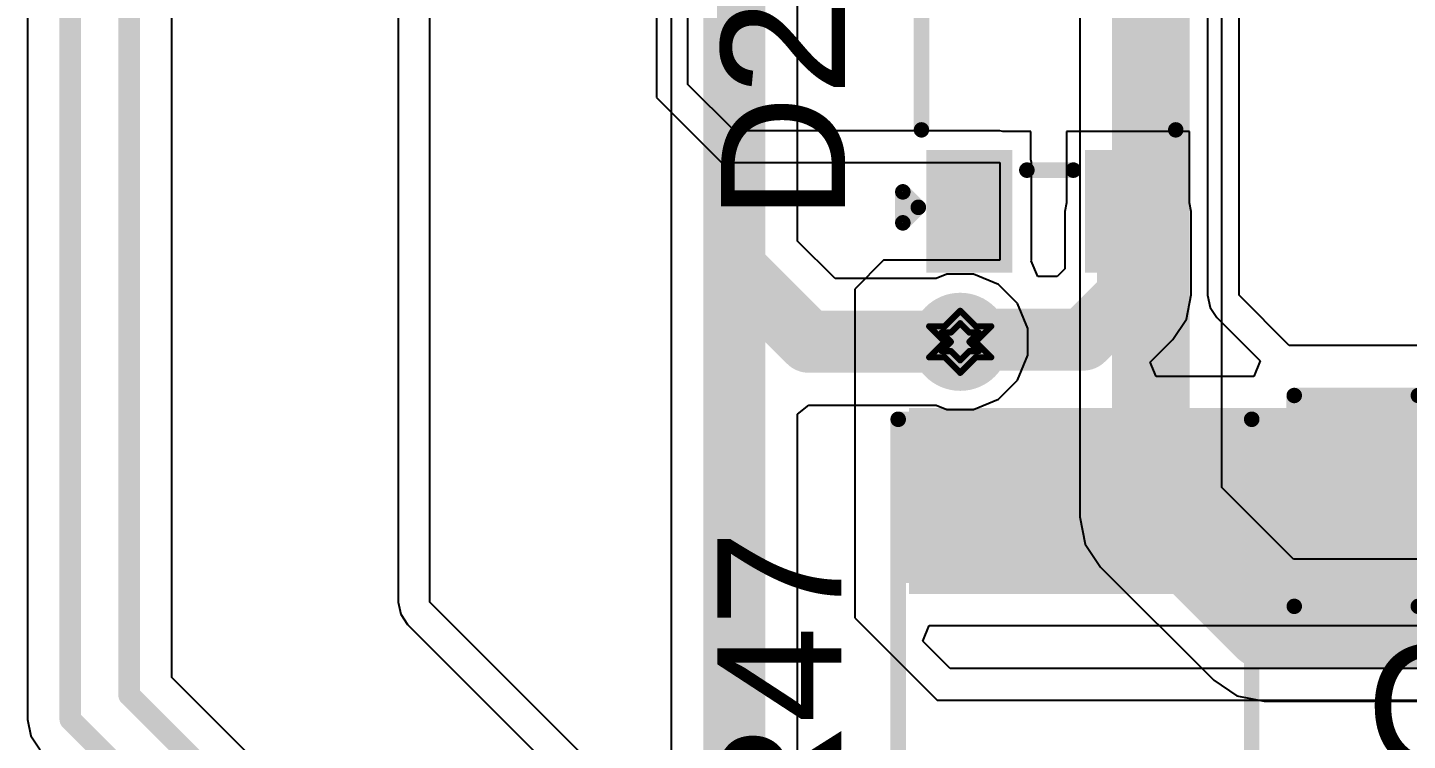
# Model space of a CAD drawing. Header units: inches. Extents: x -18 to 237, y -41 to 211.
# Drawn here: x 13.11 to 24.42, y 83.86 to 89.7 of the extents above; entities that cross this region are included whole.
import ezdxf

# ---------------------------------------------------------------- set-up
doc = ezdxf.new("R2010")
doc.units = ezdxf.units.IN
for name, color, linetype in [('Bottom Layer', 5, 'Continuous'), ('Bottom Solder', 6, 'Continuous'), ('Drill Drawing', 1, 'Continuous'), ('Top Layer', 1, 'Continuous'), ('Top Overlay', 2, 'Continuous'), ('Top Paste', 8, 'Continuous'), ('Top Solder', 216, 'Continuous'), ('Via Holes', 16, 'Continuous')]:
    doc.layers.add(name, color=color, linetype=linetype)
doc.styles.add('Arial', font='', dxfattribs={"height": 0.2})
doc.styles.get('Arial').set_extended_font_data('Arial')

# ---------------------------------------------------------------- blocks, each defined once
blk = doc.blocks.new('R___1210_9')
at = {"layer": 'Top Layer'}
for points in [[(-2.06, 1.36), (-0.92, 1.36), (-0.92, -1.36), (-2.06, -1.36)], [(0.92, 1.36), (2.06, 1.36), (2.06, -1.36), (0.92, -1.36)]]:
    blk.add_hatch(color=1, dxfattribs=at).paths.add_polyline_path(points)
at = {"layer": 'Top Paste'}
for points in [[(-2.06, 1.36), (-0.92, 1.36), (-0.92, -1.36), (-2.06, -1.36)], [(0.92, 1.36), (2.06, 1.36), (2.06, -1.36), (0.92, -1.36)]]:
    blk.add_hatch(color=8, dxfattribs=at).paths.add_polyline_path(points)
at = {"layer": 'Top Solder'}
for points in [[(-2.162, 1.462), (-0.818, 1.462), (-0.818, -1.462), (-2.162, -1.462)], [(0.818, 1.462), (2.162, 1.462), (2.162, -1.462), (0.818, -1.462)]]:
    blk.add_hatch(color=216, dxfattribs=at).paths.add_polyline_path(points)
at = {"layer": 'Top Overlay', "const_width": 0.127}
for points in [[(2.159, 1.448), (-2.159, 1.448)], [(-2.159, -1.448), (-2.159, 1.448)], [(2.159, -1.448), (2.159, 1.448)], [(2.159, -1.448), (-2.159, -1.448)]]:
    blk.add_lwpolyline(points, dxfattribs=at)
at = {"layer": 'Top Overlay', "const_width": 0.0635}
for points in [[(-2.191, 1.448, 1), (-2.127, 1.448, 1)], [(-2.191, 1.448, 1), (-2.127, 1.448, 1)], [(2.127, 1.448, 1), (2.191, 1.448, 1)], [(2.127, 1.448, 1), (2.191, 1.448, 1)], [(-2.191, -1.448, 1), (-2.127, -1.448, 1)], [(-2.191, -1.448, 1), (-2.127, -1.448, 1)], [(2.127, -1.448, 1), (2.191, -1.448, 1)], [(2.127, -1.448, 1), (2.191, -1.448, 1)]]:
    blk.add_lwpolyline(points, format="xyb", close=True, dxfattribs=at)
blk = doc.blocks.new('SOT_323_119')
at = {"layer": 'Top Layer'}
for points in [[(-0.25, 1.5), (0.25, 1.5), (0.25, 0.7), (-0.25, 0.7)], [(-0.9, -0.7), (-0.4, -0.7), (-0.4, -1.5), (-0.9, -1.5)], [(0.9, -1.5), (0.4, -1.5), (0.4, -0.7), (0.9, -0.7)]]:
    blk.add_hatch(color=1, dxfattribs=at).paths.add_polyline_path(points)
at = {"layer": 'Top Paste'}
for points in [[(-0.25, 1.5), (0.25, 1.5), (0.25, 0.7), (-0.25, 0.7)], [(-0.9, -0.7), (-0.4, -0.7), (-0.4, -1.5), (-0.9, -1.5)], [(0.9, -1.5), (0.4, -1.5), (0.4, -0.7), (0.9, -0.7)]]:
    blk.add_hatch(color=8, dxfattribs=at).paths.add_polyline_path(points)
at = {"layer": 'Top Solder'}
for points in [[(-0.352, 1.602), (0.352, 1.602), (0.352, 0.598), (-0.352, 0.598)], [(-1.002, -0.598), (-0.298, -0.598), (-0.298, -1.602), (-1.002, -1.602)], [(1.002, -1.602), (0.298, -1.602), (0.298, -0.598), (1.002, -0.598)]]:
    blk.add_hatch(color=216, dxfattribs=at).paths.add_polyline_path(points)
at = {"layer": 'Top Overlay', "const_width": 0.0635}
for points in [[(-1.073, 0.635, 1), (-1.01, 0.635, 1)], [(-1.073, 0.635, 1), (-1.01, 0.635, 1)], [(-0.464, 0.635, 1), (-0.4, 0.635, 1)], [(0.4, 0.635, 1), (0.464, 0.635, 1)], [(1.01, 0.635, 1), (1.073, 0.635, 1)], [(1.01, 0.635, 1), (1.073, 0.635, 1)], [(-1.073, -0.432, 1), (-1.01, -0.432, 1)], [(1.01, -0.432, 1), (1.073, -0.432, 1)], [(-0.21, -0.762, 1), (-0.146, -0.762, 1)], [(0.171, -0.762, 1), (0.235, -0.762, 1)], [(-1.226, -0.94, 1), (-1.162, -0.94, 1)], [(-1.226, -0.94, 1), (-1.162, -0.94, 1)], [(-1.099, -1.067, 1), (-1.035, -1.067, 1)], [(-1.099, -1.067, 1), (-1.035, -1.067, 1)], [(-1.226, -1.194, 1), (-1.162, -1.194, 1)], [(-1.226, -1.194, 1), (-1.162, -1.194, 1)]]:
    blk.add_lwpolyline(points, format="xyb", close=True, dxfattribs=at)
at = {"layer": 'Top Overlay', "const_width": 0.127}
for points in [[(-1.041, -0.432), (-1.041, 0.635)], [(-1.041, 0.635), (-0.432, 0.635)], [(0.432, 0.635), (1.041, 0.635)], [(1.041, -0.432), (1.041, 0.635)], [(-0.178, -0.762), (0.203, -0.762)], [(-1.194, -1.194), (-1.194, -0.94)], [(-1.194, -0.94), (-1.067, -1.067)], [(-1.194, -1.194), (-1.067, -1.067)]]:
    blk.add_lwpolyline(points, dxfattribs=at)
blk = doc.blocks.new('C___0805_157')
at = {"layer": 'Top Layer'}
for points in [[(-1.524, 0.762), (-0.508, 0.762), (-0.508, -0.762), (-1.524, -0.762)], [(0.508, 0.762), (1.524, 0.762), (1.524, -0.762), (0.508, -0.762)]]:
    blk.add_hatch(color=1, dxfattribs=at).paths.add_polyline_path(points)
at = {"layer": 'Top Paste'}
for points in [[(-1.524, 0.762), (-0.508, 0.762), (-0.508, -0.762), (-1.524, -0.762)], [(0.508, 0.762), (1.524, 0.762), (1.524, -0.762), (0.508, -0.762)]]:
    blk.add_hatch(color=8, dxfattribs=at).paths.add_polyline_path(points)
at = {"layer": 'Top Solder'}
for points in [[(-1.594, 0.832), (-0.438, 0.832), (-0.438, -0.832), (-1.594, -0.832)], [(0.438, 0.832), (1.594, 0.832), (1.594, -0.832), (0.438, -0.832)]]:
    blk.add_hatch(color=216, dxfattribs=at).paths.add_polyline_path(points)
at = {"layer": 'Top Overlay', "const_width": 0.127}
for points in [[(-1.626, 0.864), (-1.626, -0.864)], [(-0.61, 0.864), (-1.626, 0.864)], [(1.626, 0.864), (0.61, 0.864)], [(1.626, 0.864), (1.626, -0.864)], [(-0.61, -0.864), (-1.626, -0.864)], [(1.626, -0.864), (0.61, -0.864)]]:
    blk.add_lwpolyline(points, dxfattribs=at)
at = {"layer": 'Top Overlay', "const_width": 0.0635}
for points in [[(-1.657, 0.864, 1), (-1.594, 0.864, 1)], [(-1.657, 0.864, 1), (-1.594, 0.864, 1)], [(-0.641, 0.864, 1), (-0.578, 0.864, 1)], [(0.578, 0.864, 1), (0.641, 0.864, 1)], [(1.594, 0.864, 1), (1.657, 0.864, 1)], [(1.594, 0.864, 1), (1.657, 0.864, 1)], [(-1.657, -0.864, 1), (-1.594, -0.864, 1)], [(-1.657, -0.864, 1), (-1.594, -0.864, 1)], [(-0.641, -0.864, 1), (-0.578, -0.864, 1)], [(0.578, -0.864, 1), (0.641, -0.864, 1)], [(1.594, -0.864, 1), (1.657, -0.864, 1)], [(1.594, -0.864, 1), (1.657, -0.864, 1)]]:
    blk.add_lwpolyline(points, format="xyb", close=True, dxfattribs=at)

msp = doc.modelspace()

# ---------------------------------------------------------------- hatches: boundary and pattern name
at = {"layer": 'Bottom Layer'}
h = msp.add_hatch(color=5, dxfattribs=at)
edge = h.paths.add_edge_path()
edge.add_arc((20.752, 87.125), 0.3, 0, 360)
at = {"layer": 'Bottom Solder'}
h = msp.add_hatch(color=6, dxfattribs=at)
edge = h.paths.add_edge_path()
edge.add_arc((20.752, 87.125), 0.402, 0, 360)
at = {"layer": 'Top Layer'}
h = msp.add_hatch(color=1, dxfattribs=at)
edge = h.paths.add_edge_path()
edge.add_arc((20.752, 87.125), 0.3, 0, 360)
msp.add_hatch(color=1, dxfattribs=at).paths.add_polyline_path([(20.332, 85.059), (24.606, 85.059), (24.606, 86.583), (20.332, 86.583)])
at = {"layer": 'Top Solder'}
h = msp.add_hatch(color=216, dxfattribs=at)
edge = h.paths.add_edge_path()
edge.add_arc((20.752, 87.125), 0.402, 0, 360)
at = {"layer": 'Via Holes'}
h = msp.add_hatch(color=7, dxfattribs=at)
edge = h.paths.add_edge_path()
edge.add_arc((20.752, 87.125), 0.15, 0, 360)

# ---------------------------------------------------------------- linework, layer by layer
at = {"layer": 'Bottom Layer'}
for p, q in [((18.384, 102.725), (18.384, 87.736)), ((21.731, 93.894), (21.731, 85.69)), ((22.896, 85.932), (22.896, 92.36)), ((19.42, 87.951), (19.42, 90.226)), ((19.728, 87.643), (19.42, 87.951)), ((18.384, 87.736), (18.384, 76.752)), ((20.555, 87.643), (19.728, 87.643)), ((20.642, 87.679), (20.555, 87.643)), ((20.862, 87.679), (20.642, 87.679)), ((21.066, 87.595), (20.862, 87.679)), ((21.221, 87.439), (21.066, 87.595)), ((21.306, 87.235), (21.221, 87.439)), ((21.306, 87.015), (21.306, 87.235)), ((21.221, 86.811), (21.306, 87.015)), ((21.066, 86.655), (21.221, 86.811)), ((19.42, 86.531), (19.513, 86.607)), ((19.513, 86.607), (20.555, 86.607)), ((20.555, 86.607), (20.642, 86.571)), ((20.862, 86.571), (21.066, 86.655)), ((19.42, 76.538), (19.42, 86.531)), ((20.642, 86.571), (20.862, 86.571)), ((23.482, 85.345), (22.896, 85.932)), ((21.731, 85.69), (21.775, 85.467)), ((21.775, 85.467), (21.901, 85.278)), ((25.472, 85.345), (23.482, 85.345)), ((21.901, 85.278), (22.829, 84.351)), ((22.829, 84.351), (23.018, 84.224)), ((23.018, 84.224), (23.241, 84.18)), ((23.241, 84.18), (26.187, 84.18))]:
    msp.add_line(p, q, dxfattribs=at)
for points, const_width in [([(18.902, 87.736), (18.902, 102.725)], 0.508), ([(22.313, 85.69), (22.313, 93.894)], 0.635), ([(18.902, 87.736), (19.513, 87.125)], 0.508), ([(18.902, 76.538), (18.902, 87.736)], 0.508), ([(19.513, 87.125), (20.752, 87.125)], 0.508), ([(22.313, 85.69), (23.241, 84.763)], 0.635), ([(23.241, 84.763), (26.187, 84.763)], 0.635)]:
    msp.add_lwpolyline(points, dxfattribs=dict(at, const_width=const_width))
for points, const_width in [([(18.775, 87.736, 1), (19.029, 87.736, 1)], 0.254), ([(18.775, 87.736, 1), (19.029, 87.736, 1)], 0.254), ([(18.775, 87.736, 1), (19.029, 87.736, 1)], 0.254), ([(19.386, 87.125, 1), (19.64, 87.125, 1)], 0.254), ([(19.386, 87.125, 1), (19.64, 87.125, 1)], 0.254), ([(20.625, 87.125, 1), (20.879, 87.125, 1)], 0.254), ([(22.155, 85.69, 1), (22.472, 85.69, 1)], 0.318), ([(22.155, 85.69, 1), (22.472, 85.69, 1)], 0.318), ([(23.082, 84.763, 1), (23.4, 84.763, 1)], 0.318), ([(23.082, 84.763, 1), (23.4, 84.763, 1)], 0.318)]:
    msp.add_lwpolyline(points, format="xyb", close=True, dxfattribs=dict(at, const_width=const_width))
at = {"layer": 'Drill Drawing', "const_width": 0.0508}
for points in [[(20.625, 87.252), (20.752, 87.379)], [(20.752, 87.379), (20.879, 87.252)], [(20.498, 87.252), (20.625, 87.125)], [(20.498, 87.252), (20.625, 87.252)], [(20.676, 87.201), (20.752, 87.277)], [(20.752, 87.277), (20.828, 87.201)], [(20.879, 87.252), (21.006, 87.252)], [(20.879, 87.125), (21.006, 87.252)], [(20.498, 86.998), (20.625, 87.125)], [(20.599, 87.201), (20.676, 87.125)], [(20.599, 87.201), (20.676, 87.201)], [(20.599, 87.049), (20.676, 87.125)], [(20.828, 87.201), (20.904, 87.201)], [(20.828, 87.125), (20.904, 87.201)], [(20.828, 87.125), (20.904, 87.049)], [(20.879, 87.125), (21.006, 86.998)], [(20.599, 87.049), (20.676, 87.049)], [(20.676, 87.049), (20.752, 86.973)], [(20.752, 86.973), (20.828, 87.049)], [(20.828, 87.049), (20.904, 87.049)], [(20.498, 86.998), (20.625, 86.998)], [(20.625, 86.998), (20.752, 86.871)], [(20.752, 86.871), (20.879, 86.998)], [(20.879, 86.998), (21.006, 86.998)]]:
    msp.add_lwpolyline(points, dxfattribs=at)
at = {"layer": 'Drill Drawing', "const_width": 0.0254}
for points in [[(20.739, 87.379, 1), (20.765, 87.379, 1)], [(20.739, 87.379, 1), (20.765, 87.379, 1)], [(20.485, 87.252, 1), (20.511, 87.252, 1)], [(20.485, 87.252, 1), (20.511, 87.252, 1)], [(20.612, 87.252, 1), (20.638, 87.252, 1)], [(20.612, 87.252, 1), (20.638, 87.252, 1)], [(20.739, 87.277, 1), (20.765, 87.277, 1)], [(20.739, 87.277, 1), (20.765, 87.277, 1)], [(20.866, 87.252, 1), (20.892, 87.252, 1)], [(20.866, 87.252, 1), (20.892, 87.252, 1)], [(20.993, 87.252, 1), (21.019, 87.252, 1)], [(20.993, 87.252, 1), (21.019, 87.252, 1)], [(20.587, 87.201, 1), (20.612, 87.201, 1)], [(20.587, 87.201, 1), (20.612, 87.201, 1)], [(20.612, 87.125, 1), (20.638, 87.125, 1)], [(20.612, 87.125, 1), (20.638, 87.125, 1)], [(20.663, 87.201, 1), (20.688, 87.201, 1)], [(20.663, 87.201, 1), (20.688, 87.201, 1)], [(20.663, 87.125, 1), (20.688, 87.125, 1)], [(20.663, 87.125, 1), (20.688, 87.125, 1)], [(20.815, 87.201, 1), (20.841, 87.201, 1)], [(20.815, 87.201, 1), (20.841, 87.201, 1)], [(20.815, 87.125, 1), (20.841, 87.125, 1)], [(20.815, 87.125, 1), (20.841, 87.125, 1)], [(20.866, 87.125, 1), (20.892, 87.125, 1)], [(20.866, 87.125, 1), (20.892, 87.125, 1)], [(20.892, 87.201, 1), (20.917, 87.201, 1)], [(20.892, 87.201, 1), (20.917, 87.201, 1)], [(20.587, 87.049, 1), (20.612, 87.049, 1)], [(20.587, 87.049, 1), (20.612, 87.049, 1)], [(20.663, 87.049, 1), (20.688, 87.049, 1)], [(20.663, 87.049, 1), (20.688, 87.049, 1)], [(20.815, 87.049, 1), (20.841, 87.049, 1)], [(20.815, 87.049, 1), (20.841, 87.049, 1)], [(20.892, 87.049, 1), (20.917, 87.049, 1)], [(20.892, 87.049, 1), (20.917, 87.049, 1)], [(20.485, 86.998, 1), (20.511, 86.998, 1)], [(20.485, 86.998, 1), (20.511, 86.998, 1)], [(20.612, 86.998, 1), (20.638, 86.998, 1)], [(20.612, 86.998, 1), (20.638, 86.998, 1)], [(20.739, 86.973, 1), (20.765, 86.973, 1)], [(20.739, 86.973, 1), (20.765, 86.973, 1)], [(20.866, 86.998, 1), (20.892, 86.998, 1)], [(20.866, 86.998, 1), (20.892, 86.998, 1)], [(20.993, 86.998, 1), (21.019, 86.998, 1)], [(20.993, 86.998, 1), (21.019, 86.998, 1)], [(20.739, 86.871, 1), (20.765, 86.871, 1)], [(20.739, 86.871, 1), (20.765, 86.871, 1)]]:
    msp.add_lwpolyline(points, format="xyb", close=True, dxfattribs=at)
at = {"layer": 'Top Layer'}
for p, q in [((18.263, 97.564), (18.263, 89.127)), ((18.522, 89.234), (18.522, 97.564)), ((16.408, 84.991), (16.408, 96.677)), ((16.149, 96.57), (16.149, 84.991)), ((14.294, 84.374), (14.294, 94.457)), ((22.779, 90.889), (22.779, 87.506)), ((23.038, 87.506), (23.038, 90.889)), ((13.112, 90.3), (13.112, 89.572)), ((13.112, 89.572), (13.112, 84.03)), ((18.903, 88.853), (18.522, 89.234)), ((18.263, 89.127), (18.796, 88.594)), ((19.715, 88.853), (18.903, 88.853)), ((19.888, 88.853), (19.715, 88.853)), ((21.076, 88.853), (19.888, 88.853)), ((21.101, 88.848), (21.076, 88.853)), ((21.33, 88.848), (21.101, 88.848)), ((21.33, 88.619), (21.33, 88.848)), ((22.63, 88.848), (21.622, 88.848)), ((21.622, 88.848), (21.622, 88.264)), ((22.63, 88.264), (22.63, 88.848)), ((21.335, 88.594), (21.33, 88.619)), ((18.796, 88.594), (19.715, 88.594)), ((19.715, 88.594), (19.888, 88.594)), ((19.888, 88.594), (21.076, 88.594)), ((21.076, 88.594), (21.076, 87.794)), ((21.335, 87.794), (21.335, 88.594)), ((21.622, 88.264), (21.608, 88.194)), ((21.608, 88.194), (21.608, 87.724)), ((22.644, 88.194), (22.63, 88.264)), ((22.644, 87.509), (22.644, 88.194)), ((20.125, 87.794), (19.888, 87.557)), ((21.076, 87.794), (20.125, 87.794)), ((21.334, 87.788), (21.335, 87.794)), ((21.389, 87.661), (21.334, 87.788)), ((21.608, 87.724), (21.545, 87.661)), ((21.545, 87.661), (21.389, 87.661)), ((19.888, 87.557), (19.888, 86.729)), ((22.605, 87.311), (22.644, 87.509)), ((22.779, 87.506), (22.799, 87.407)), ((23.448, 87.096), (23.038, 87.506)), ((22.799, 87.407), (22.855, 87.323)), ((22.493, 87.143), (22.605, 87.311)), ((22.855, 87.323), (23.209, 86.969)), ((22.309, 86.959), (22.493, 87.143)), ((27.223, 87.096), (23.448, 87.096)), ((22.358, 86.842), (22.309, 86.959)), ((23.209, 86.969), (23.156, 86.842)), ((23.156, 86.842), (22.358, 86.842)), ((19.888, 86.729), (19.888, 84.864)), ((16.149, 84.991), (16.169, 84.892)), ((16.169, 84.892), (16.225, 84.808)), ((19.271, 82.129), (16.408, 84.991)), ((16.225, 84.808), (19.088, 81.946)), ((19.888, 84.864), (20.564, 84.189)), ((20.446, 84.673), (20.498, 84.8)), ((20.498, 84.8), (24.606, 84.8)), ((20.671, 84.448), (20.446, 84.673)), ((25.354, 84.448), (20.671, 84.448)), ((16.909, 81.76), (14.294, 84.374)), ((20.564, 84.189), (26.877, 84.189)), ((13.112, 84.03), (13.139, 83.896)), ((13.139, 83.896), (13.215, 83.782))]:
    msp.add_line(p, q, dxfattribs=at)
for points, const_width in [([(13.945, 84.229), (13.945, 94.457)], 0.178), ([(13.462, 89.572), (13.462, 90.585)], 0.178), ([(13.462, 84.03), (13.462, 89.572)], 0.178), ([(22.126, 87.509), (22.126, 88.194)], 0.508), ([(21.76, 87.143), (22.126, 87.509)], 0.508), ([(20.752, 87.125), (20.769, 87.143)], 0.508), ([(20.769, 87.143), (21.76, 87.143)], 0.508), ([(13.945, 84.229), (16.764, 81.41)], 0.178), ([(13.462, 84.03), (16.564, 80.927)], 0.178)]:
    msp.add_lwpolyline(points, dxfattribs=dict(at, const_width=const_width))
for points, const_width in [([(13.418, 89.572, 1), (13.506, 89.572, 1)], 0.0889), ([(13.418, 89.572, 1), (13.506, 89.572, 1)], 0.0889), ([(21.999, 88.194, 1), (22.253, 88.194, 1)], 0.254), ([(21.999, 87.509, 1), (22.253, 87.509, 1)], 0.254), ([(21.999, 87.509, 1), (22.253, 87.509, 1)], 0.254), ([(20.625, 87.125, 1), (20.879, 87.125, 1)], 0.254), ([(20.642, 87.143, 1), (20.896, 87.143, 1)], 0.254), ([(20.642, 87.143, 1), (20.896, 87.143, 1)], 0.254), ([(21.633, 87.143, 1), (21.887, 87.143, 1)], 0.254), ([(21.633, 87.143, 1), (21.887, 87.143, 1)], 0.254), ([(13.9, 84.229, 1), (13.989, 84.229, 1)], 0.0889), ([(13.9, 84.229, 1), (13.989, 84.229, 1)], 0.0889), ([(13.418, 84.03, 1), (13.506, 84.03, 1)], 0.0889), ([(13.418, 84.03, 1), (13.506, 84.03, 1)], 0.0889)]:
    msp.add_lwpolyline(points, format="xyb", close=True, dxfattribs=dict(at, const_width=const_width))

# ---------------------------------------------------------------- block references
msp.add_blockref('SOT_323_119', (21.476, 89.294))
for name, p, rotation in [('C___0805_157', (25.114, 85.821), 180), ('R___1210_9', (21.692, 84.331), 270)]:
    msp.add_blockref(name, p, dxfattribs=dict(rotation=rotation))

# ---------------------------------------------------------------- texts
at = {"layer": 'Top Overlay', "style": 'Arial'}
for s, p in [('D2', (19.809, 88.118)), ('R47', (19.779, 82.977))]:
    msp.add_text(s, height=1.016, rotation=90, dxfattribs=at).set_placement(p)
msp.add_text('C6', height=1.016, dxfattribs=at).set_placement((24.076, 83.626))

doc.saveas('drawing.dxf')
